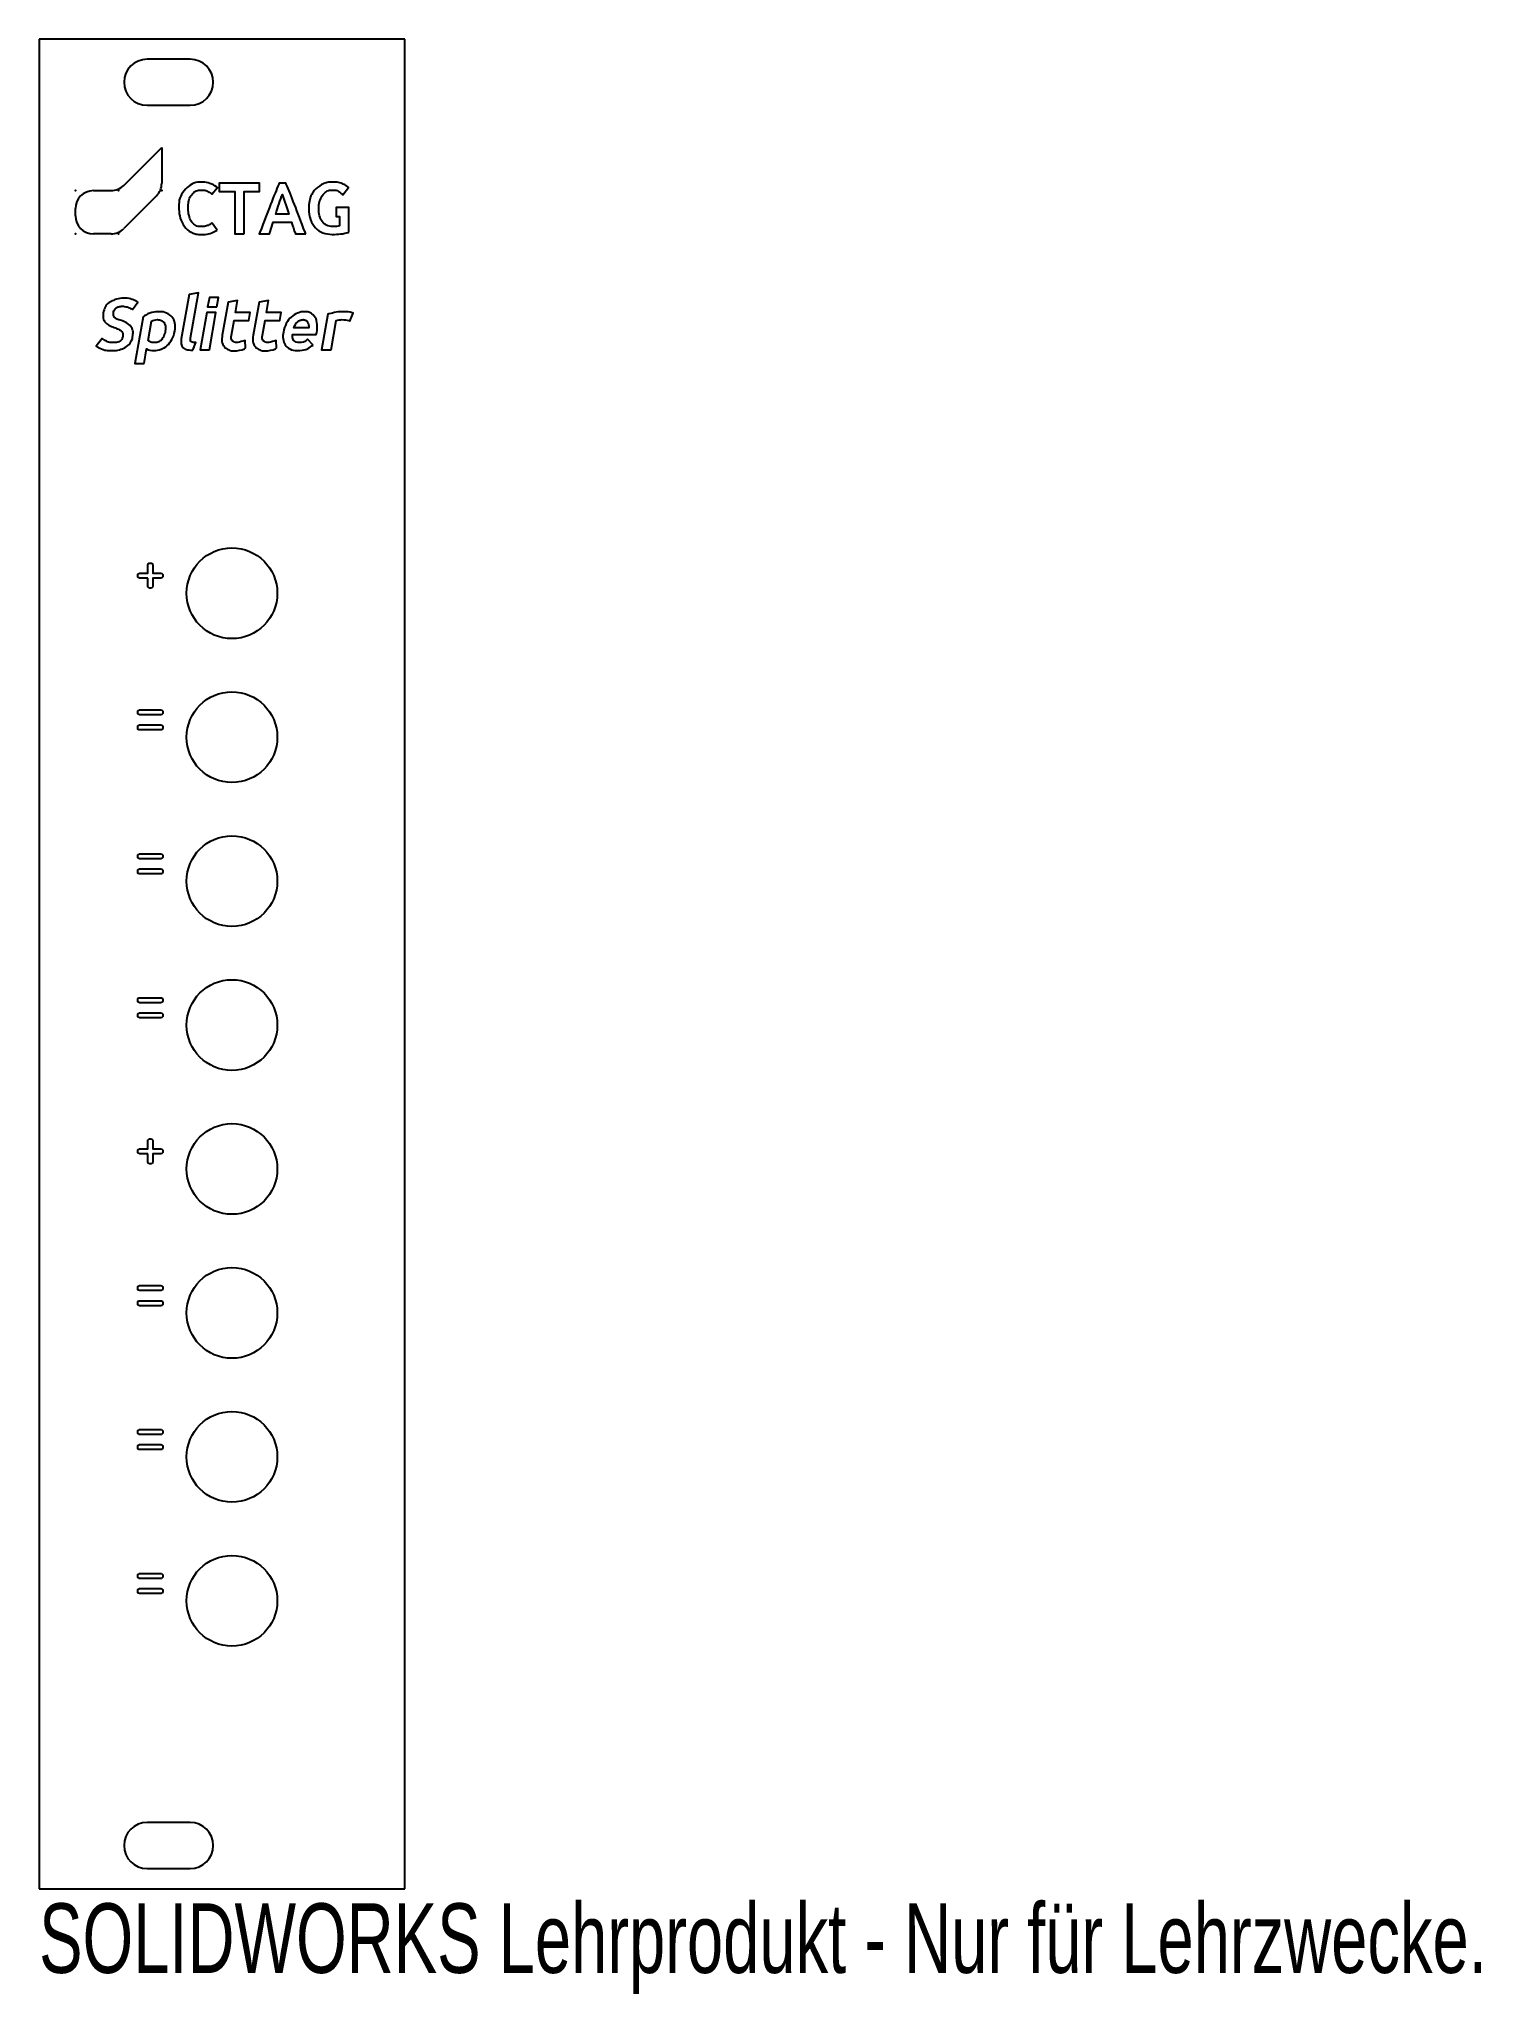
# Model space of a CAD drawing. Header units: millimetres. Extents: x -13 to 87, y -72 to 64.
import ezdxf

# ---------------------------------------------------------------- set-up
doc = ezdxf.new("R2010")
doc.units = ezdxf.units.MM
doc.header["$PDSIZE"] = -1
doc.styles.add('SLDTEXTSTYLE0', font='TXT', dxfattribs={"width": 0.7})

msp = doc.modelspace()

# ---------------------------------------------------------------- linework, layer by layer
at = {"color": 7, "linetype": 'Continuous', "lineweight": 25}
for p, q in [((-12.7, 64.25), (-12.7, -64.25)), ((12.7, 64.25), (-12.7, 64.25)), ((12.7, -64.25), (12.7, 64.25)), ((-2.2, 62.85), (-5.2, 62.85)), ((-5.2, 59.65), (-2.2, 59.65)), ((-2.2, -59.65), (-5.2, -59.65)), ((-5.2, -62.85), (-2.2, -62.85)), ((-12.7, -64.25), (12.7, -64.25))]:
    msp.add_line(p, q, dxfattribs=at)
at = {"color": 7, "linetype": 'Continuous'}
for p, q in [((-6.81, 54.09), (-4.18, 56.72)), ((-4.18, 56.72), (-4.18, 54.24)), ((-8.93, 53.72), (-7.7, 53.72)), ((-4.55, 53.36), (-6.81, 51.09)), ((-10.18, 51.97), (-10.18, 52.47)), ((-7.7, 50.72), (-8.93, 50.72))]:
    msp.add_line(p, q, dxfattribs=at)
at = {"color": 7, "linetype": 'Continuous', "flags": 128}
for points in [[(-0.33, 50.98), (-0.67, 51.47), (-0.67, 51.47), (-0.74, 51.43), (-0.74, 51.43), (-0.81, 51.38), (-0.88, 51.34), (-0.88, 51.34), (-0.94, 51.31), (-1, 51.29), (-1, 51.29), (-1.06, 51.27), (-1.13, 51.25), (-1.13, 51.25), (-1.21, 51.24), (-1.3, 51.23), (-1.3, 51.23), (-1.55, 51.23), (-1.55, 51.23), (-1.64, 51.24), (-1.73, 51.26), (-1.81, 51.29), (-1.88, 51.34), (-1.88, 51.34), (-1.95, 51.39), (-2.02, 51.46), (-2.08, 51.53), (-2.13, 51.61), (-2.13, 51.61), (-2.18, 51.7), (-2.22, 51.79), (-2.26, 51.89), (-2.28, 52), (-2.28, 52), (-2.31, 52.11), (-2.33, 52.22), (-2.34, 52.33), (-2.34, 52.44), (-2.34, 52.44), (-2.34, 52.77), (-2.34, 52.77), (-2.33, 52.85), (-2.32, 52.94), (-2.3, 53.02), (-2.27, 53.11), (-2.27, 53.11), (-2.24, 53.2), (-2.2, 53.28), (-2.15, 53.36), (-2.1, 53.44), (-2.1, 53.44), (-2.04, 53.51), (-1.98, 53.57), (-1.92, 53.63), (-1.84, 53.68), (-1.84, 53.68), (-1.78, 53.71), (-1.7, 53.74), (-1.63, 53.76), (-1.56, 53.76), (-1.56, 53.76), (-1.29, 53.76), (-1.29, 53.76), (-1.24, 53.76), (-1.18, 53.75), (-1.11, 53.73), (-1.04, 53.7), (-1.04, 53.7), (-0.89, 53.62), (-0.75, 53.53), (-0.75, 53.53), (-0.69, 53.48), (-0.69, 53.48), (-0.3, 53.94), (-0.3, 53.94), (-0.37, 53.99), (-0.37, 53.99), (-0.48, 54.06), (-0.59, 54.12), (-0.71, 54.17), (-0.84, 54.22), (-0.84, 54.22), (-0.95, 54.26), (-1.07, 54.29), (-1.18, 54.31), (-1.29, 54.32), (-1.29, 54.32), (-1.56, 54.32), (-1.56, 54.32), (-1.69, 54.31), (-1.82, 54.28), (-1.95, 54.24), (-2.08, 54.17), (-2.08, 54.17), (-2.2, 54.1), (-2.31, 54.02), (-2.42, 53.93), (-2.53, 53.83), (-2.53, 53.83), (-2.63, 53.71), (-2.72, 53.59), (-2.8, 53.46), (-2.86, 53.33), (-2.86, 53.33), (-2.92, 53.19), (-2.96, 53.05), (-2.98, 52.91), (-2.99, 52.77), (-2.99, 52.77), (-2.99, 52.43), (-2.99, 52.43), (-2.98, 52.28), (-2.96, 52.12), (-2.93, 51.96), (-2.89, 51.8), (-2.89, 51.8), (-2.83, 51.64), (-2.77, 51.5), (-2.69, 51.36), (-2.6, 51.22), (-2.6, 51.22), (-2.5, 51.11), (-2.39, 51.01), (-2.27, 50.91), (-2.14, 50.83), (-2.14, 50.83), (-2.07, 50.8), (-2, 50.77), (-1.93, 50.74), (-1.86, 50.72), (-1.79, 50.7), (-1.71, 50.69), (-1.63, 50.68), (-1.55, 50.68), (-1.55, 50.68), (-1.3, 50.68), (-1.3, 50.68), (-1.16, 50.68), (-1.03, 50.7), (-1.03, 50.7), (-0.92, 50.72), (-0.81, 50.75), (-0.81, 50.75), (-0.7, 50.79), (-0.6, 50.83), (-0.6, 50.83), (-0.51, 50.88), (-0.41, 50.94), (-0.41, 50.94), (-0.33, 50.98)], [(1.54, 50.73), (1.54, 53.67), (1.54, 53.67), (2.62, 53.67), (2.62, 53.67), (2.62, 54.23), (2.62, 54.23), (-0.18, 54.23), (-0.18, 54.23), (-0.18, 53.67), (-0.18, 53.67), (0.89, 53.67), (0.89, 53.67), (0.89, 50.73), (0.89, 50.73), (1.54, 50.73)], [(5.82, 50.73), (5.78, 50.83), (5.78, 50.83), (5.68, 51.1), (5.58, 51.36), (5.48, 51.61), (5.39, 51.86), (5.3, 52.09), (5.21, 52.32), (5.13, 52.55), (5.04, 52.76), (4.96, 52.97), (4.88, 53.17), (4.81, 53.36), (4.74, 53.54), (4.67, 53.71), (4.6, 53.87), (4.53, 54.03), (4.47, 54.18), (4.47, 54.18), (4.45, 54.23), (4.45, 54.23), (3.97, 54.23), (3.97, 54.23), (3.95, 54.18), (3.95, 54.18), (3.89, 54.03), (3.82, 53.87), (3.76, 53.71), (3.69, 53.54), (3.61, 53.36), (3.54, 53.17), (3.46, 52.97), (3.38, 52.76), (3.3, 52.55), (3.21, 52.32), (3.12, 52.09), (3.03, 51.86), (2.94, 51.61), (2.84, 51.36), (2.74, 51.1), (2.64, 50.83), (2.64, 50.83), (2.6, 50.73), (2.6, 50.73), (3.3, 50.73), (3.3, 50.73), (3.57, 51.52), (3.57, 51.52), (4.83, 51.52), (4.83, 51.52), (4.88, 51.37), (4.93, 51.24), (4.97, 51.13), (5, 51.03), (5.03, 50.94), (5.06, 50.87), (5.08, 50.82), (5.09, 50.78), (5.09, 50.78), (5.11, 50.73), (5.11, 50.73), (5.82, 50.73)], [(4.66, 52.08), (3.74, 52.08), (3.74, 52.08), (3.8, 52.28), (3.86, 52.47), (3.92, 52.65), (3.98, 52.83), (4.03, 53), (4.09, 53.16), (4.15, 53.31), (4.2, 53.45), (4.2, 53.45), (4.24, 53.33), (4.28, 53.21), (4.33, 53.07), (4.38, 52.93), (4.38, 52.93), (4.44, 52.74), (4.51, 52.53), (4.58, 52.31), (4.66, 52.08), (4.66, 52.08), (4.66, 52.08)], [(8.83, 50.84), (8.83, 52.54), (8.83, 52.54), (7.95, 52.54), (7.95, 52.54), (7.95, 51.92), (7.95, 51.92), (8.18, 51.92), (8.18, 51.92), (8.18, 51.28), (8.18, 51.28), (8.07, 51.26), (7.96, 51.24), (7.96, 51.24), (7.83, 51.24), (7.7, 51.23), (7.7, 51.23), (7.58, 51.24), (7.47, 51.25), (7.37, 51.28), (7.27, 51.32), (7.19, 51.36), (7.11, 51.42), (7.03, 51.49), (6.97, 51.57), (6.97, 51.57), (6.91, 51.65), (6.86, 51.75), (6.82, 51.85), (6.79, 51.96), (6.76, 52.08), (6.74, 52.21), (6.73, 52.34), (6.73, 52.48), (6.73, 52.48), (6.73, 52.61), (6.74, 52.73), (6.76, 52.85), (6.79, 52.96), (6.79, 52.96), (6.83, 53.07), (6.87, 53.18), (6.92, 53.27), (6.97, 53.36), (6.97, 53.36), (7.03, 53.45), (7.1, 53.52), (7.17, 53.59), (7.24, 53.65), (7.24, 53.65), (7.32, 53.7), (7.4, 53.74), (7.48, 53.76), (7.57, 53.76), (7.57, 53.76), (7.81, 53.76), (7.81, 53.76), (7.87, 53.76), (7.94, 53.75), (7.94, 53.75), (8.01, 53.73), (8.08, 53.69), (8.08, 53.69), (8.11, 53.68), (8.13, 53.66), (8.17, 53.64), (8.2, 53.61), (8.25, 53.57), (8.29, 53.53), (8.35, 53.49), (8.4, 53.44), (8.4, 53.44), (8.8, 53.93), (8.8, 53.93), (8.74, 53.98), (8.74, 53.98), (8.68, 54.03), (8.68, 54.03), (8.64, 54.06), (8.59, 54.09), (8.54, 54.12), (8.49, 54.15), (8.49, 54.15), (8.42, 54.18), (8.35, 54.21), (8.28, 54.24), (8.2, 54.27), (8.2, 54.27), (8.11, 54.29), (8.01, 54.31), (7.91, 54.32), (7.81, 54.32), (7.81, 54.32), (7.57, 54.32), (7.57, 54.32), (7.48, 54.32), (7.4, 54.31), (7.32, 54.29), (7.24, 54.27), (7.15, 54.25), (7.07, 54.22), (7, 54.18), (6.92, 54.14), (6.92, 54.14), (6.77, 54.04), (6.64, 53.94), (6.52, 53.84), (6.42, 53.72), (6.42, 53.72), (6.37, 53.66), (6.33, 53.61), (6.3, 53.55), (6.26, 53.5), (6.24, 53.46), (6.21, 53.42), (6.19, 53.38), (6.18, 53.35), (6.18, 53.35), (6.15, 53.28), (6.13, 53.19), (6.1, 53.09), (6.08, 52.98), (6.08, 52.98), (6.05, 52.73), (6.04, 52.48), (6.04, 52.48), (6.04, 52.27), (6.07, 52.07), (6.11, 51.88), (6.16, 51.71), (6.16, 51.71), (6.23, 51.54), (6.31, 51.39), (6.4, 51.26), (6.5, 51.14), (6.5, 51.14), (6.62, 51.03), (6.74, 50.94), (6.88, 50.86), (7.02, 50.8), (7.02, 50.8), (7.17, 50.75), (7.33, 50.71), (7.49, 50.69), (7.66, 50.68), (7.66, 50.68), (7.82, 50.68), (7.97, 50.69), (8.12, 50.7), (8.26, 50.72), (8.4, 50.73), (8.53, 50.76), (8.66, 50.79), (8.78, 50.82), (8.78, 50.82), (8.83, 50.84)], [(-7.8, 42.61), (-7.52, 42.61), (-7.52, 42.61), (-7.43, 42.61), (-7.33, 42.62), (-7.22, 42.64), (-7.12, 42.67), (-7.12, 42.67), (-7.01, 42.7), (-6.91, 42.74), (-6.81, 42.78), (-6.71, 42.83), (-6.71, 42.83), (-6.62, 42.89), (-6.53, 42.96), (-6.45, 43.03), (-6.38, 43.12), (-6.38, 43.12), (-6.32, 43.21), (-6.27, 43.32), (-6.22, 43.43), (-6.2, 43.56), (-6.2, 43.56), (-6.18, 43.65), (-6.18, 43.74), (-6.17, 43.83), (-6.17, 43.91), (-6.17, 43.91), (-6.18, 43.99), (-6.2, 44.07), (-6.23, 44.15), (-6.27, 44.22), (-6.27, 44.22), (-6.32, 44.29), (-6.38, 44.36), (-6.46, 44.42), (-6.55, 44.49), (-6.55, 44.49), (-6.65, 44.55), (-6.77, 44.61), (-6.91, 44.67), (-7.06, 44.72), (-7.06, 44.72), (-7.15, 44.74), (-7.22, 44.76), (-7.29, 44.79), (-7.34, 44.82), (-7.34, 44.82), (-7.39, 44.85), (-7.43, 44.88), (-7.46, 44.91), (-7.48, 44.95), (-7.48, 44.95), (-7.5, 44.99), (-7.52, 45.03), (-7.53, 45.07), (-7.53, 45.11), (-7.53, 45.11), (-7.53, 45.2), (-7.52, 45.29), (-7.52, 45.29), (-7.5, 45.37), (-7.46, 45.44), (-7.41, 45.51), (-7.35, 45.57), (-7.35, 45.57), (-7.31, 45.6), (-7.27, 45.62), (-7.22, 45.64), (-7.17, 45.66), (-7.11, 45.67), (-7.05, 45.68), (-6.99, 45.69), (-6.92, 45.69), (-6.92, 45.69), (-6.84, 45.69), (-6.76, 45.68), (-6.68, 45.66), (-6.59, 45.64), (-6.59, 45.64), (-6.51, 45.61), (-6.43, 45.58), (-6.36, 45.54), (-6.29, 45.5), (-6.29, 45.5), (-6.22, 45.46), (-6.22, 45.46), (-5.83, 45.98), (-5.83, 45.98), (-5.9, 46.02), (-5.9, 46.02), (-5.96, 46.05), (-6.04, 46.09), (-6.04, 46.09), (-6.13, 46.13), (-6.23, 46.16), (-6.23, 46.16), (-6.34, 46.2), (-6.45, 46.22), (-6.45, 46.22), (-6.57, 46.24), (-6.68, 46.25), (-6.68, 46.25), (-6.82, 46.25), (-6.82, 46.25), (-6.95, 46.24), (-7.08, 46.23), (-7.2, 46.21), (-7.32, 46.18), (-7.32, 46.18), (-7.43, 46.15), (-7.54, 46.1), (-7.65, 46.06), (-7.74, 46), (-7.74, 46), (-7.83, 45.94), (-7.92, 45.87), (-7.99, 45.8), (-8.06, 45.72), (-8.06, 45.72), (-8.11, 45.63), (-8.16, 45.53), (-8.19, 45.43), (-8.22, 45.32), (-8.22, 45.32), (-8.24, 45.21), (-8.24, 45.21), (-8.25, 45.11), (-8.26, 45.02), (-8.25, 44.93), (-8.24, 44.85), (-8.24, 44.85), (-8.22, 44.77), (-8.18, 44.7), (-8.15, 44.64), (-8.1, 44.58), (-8.1, 44.58), (-8.05, 44.52), (-7.99, 44.47), (-7.92, 44.42), (-7.85, 44.37), (-7.85, 44.37), (-7.77, 44.33), (-7.68, 44.29), (-7.58, 44.25), (-7.48, 44.21), (-7.48, 44.21), (-7.4, 44.18), (-7.32, 44.15), (-7.25, 44.12), (-7.18, 44.09), (-7.18, 44.09), (-7.12, 44.06), (-7.07, 44.03), (-7.03, 44), (-6.99, 43.97), (-6.99, 43.97), (-6.95, 43.93), (-6.93, 43.89), (-6.91, 43.85), (-6.89, 43.81), (-6.89, 43.81), (-6.88, 43.76), (-6.88, 43.7), (-6.88, 43.64), (-6.89, 43.58), (-6.89, 43.58), (-6.9, 43.53), (-6.92, 43.48), (-6.94, 43.43), (-6.96, 43.39), (-6.96, 43.39), (-7.02, 43.32), (-7.09, 43.26), (-7.09, 43.26), (-7.16, 43.22), (-7.24, 43.19), (-7.24, 43.19), (-7.33, 43.17), (-7.41, 43.17), (-7.41, 43.17), (-7.62, 43.16), (-7.62, 43.16), (-7.7, 43.16), (-7.78, 43.17), (-7.87, 43.19), (-7.95, 43.22), (-7.95, 43.22), (-8.02, 43.26), (-8.1, 43.3), (-8.17, 43.35), (-8.25, 43.4), (-8.25, 43.4), (-8.31, 43.46), (-8.31, 43.46), (-8.74, 42.92), (-8.74, 42.92), (-8.67, 42.88), (-8.67, 42.88), (-8.62, 42.85), (-8.55, 42.81), (-8.55, 42.81), (-8.47, 42.77), (-8.37, 42.72), (-8.37, 42.72), (-8.26, 42.68), (-8.13, 42.64), (-8.13, 42.64), (-8.06, 42.63), (-7.98, 42.62), (-7.89, 42.61), (-7.8, 42.61), (-7.8, 42.61), (-7.8, 42.61)], [(-2.01, 42.64), (-1.81, 43.16), (-1.81, 43.16), (-1.9, 43.17), (-1.9, 43.17), (-1.99, 43.18), (-2.06, 43.2), (-2.06, 43.2), (-2.11, 43.22), (-2.15, 43.25), (-2.15, 43.25), (-2.17, 43.29), (-2.18, 43.34), (-2.18, 43.34), (-2.18, 43.37), (-2.18, 43.41), (-2.18, 43.45), (-2.17, 43.5), (-2.17, 43.5), (-1.62, 46.62), (-1.62, 46.62), (-2.27, 46.51), (-2.27, 46.51), (-2.82, 43.42), (-2.82, 43.42), (-2.83, 43.33), (-2.84, 43.24), (-2.84, 43.15), (-2.83, 43.08), (-2.81, 43.01), (-2.79, 42.94), (-2.76, 42.88), (-2.72, 42.83), (-2.72, 42.83), (-2.67, 42.79), (-2.61, 42.75), (-2.55, 42.71), (-2.47, 42.69), (-2.39, 42.66), (-2.29, 42.65), (-2.19, 42.64), (-2.08, 42.64), (-2.08, 42.64), (-2.01, 42.64)], [(-0.36, 45.64), (-0.24, 46.29), (-0.24, 46.29), (-0.87, 46.29), (-0.87, 46.29), (-0.99, 45.64), (-0.99, 45.64), (-0.36, 45.64)], [(-5.4, 41.72), (-5.23, 42.72), (-5.23, 42.72), (-5.12, 42.67), (-5, 42.63), (-4.87, 42.61), (-4.73, 42.61), (-4.73, 42.61), (-4.6, 42.61), (-4.48, 42.63), (-4.35, 42.66), (-4.23, 42.7), (-4.23, 42.7), (-4.12, 42.75), (-4.01, 42.81), (-3.9, 42.88), (-3.8, 42.96), (-3.8, 42.96), (-3.71, 43.04), (-3.63, 43.14), (-3.55, 43.26), (-3.47, 43.38), (-3.47, 43.38), (-3.41, 43.51), (-3.35, 43.65), (-3.31, 43.8), (-3.27, 43.95), (-3.27, 43.95), (-3.25, 44.11), (-3.24, 44.25), (-3.25, 44.39), (-3.27, 44.52), (-3.27, 44.52), (-3.3, 44.64), (-3.35, 44.76), (-3.41, 44.86), (-3.47, 44.95), (-3.47, 44.95), (-3.55, 45.03), (-3.64, 45.1), (-3.74, 45.17), (-3.85, 45.22), (-3.85, 45.22), (-3.97, 45.26), (-4.09, 45.29), (-4.23, 45.3), (-4.37, 45.31), (-4.37, 45.31), (-4.49, 45.31), (-4.61, 45.3), (-4.74, 45.28), (-4.87, 45.25), (-4.87, 45.25), (-4.93, 45.24), (-5, 45.21), (-5.07, 45.19), (-5.14, 45.16), (-5.22, 45.12), (-5.29, 45.08), (-5.37, 45.03), (-5.45, 44.98), (-5.45, 44.98), (-5.48, 44.95), (-5.48, 44.95), (-6.05, 41.72), (-6.05, 41.72), (-5.4, 41.72)], [(-0.87, 42.65), (-0.42, 45.26), (-0.42, 45.26), (-1.05, 45.26), (-1.05, 45.26), (-1.5, 42.65), (-1.5, 42.65), (-0.87, 42.65)], [(1.64, 42.77), (1.61, 43.32), (1.61, 43.32), (1.48, 43.27), (1.35, 43.23), (1.23, 43.19), (1.1, 43.17), (1.1, 43.17), (1.03, 43.16), (0.95, 43.17), (0.95, 43.17), (0.87, 43.2), (0.8, 43.23), (0.8, 43.23), (0.74, 43.27), (0.69, 43.33), (0.69, 43.33), (0.66, 43.38), (0.64, 43.44), (0.64, 43.44), (0.65, 43.57), (0.66, 43.69), (0.66, 43.69), (0.85, 44.71), (0.85, 44.71), (1.86, 44.71), (1.86, 44.71), (1.96, 45.26), (1.96, 45.26), (0.95, 45.26), (0.95, 45.26), (1.09, 46.09), (1.09, 46.09), (0.43, 45.98), (0.43, 45.98), (0.03, 43.69), (0.03, 43.69), (0.01, 43.55), (0, 43.44), (-0.01, 43.33), (0, 43.25), (0, 43.25), (0.03, 43.14), (0.07, 43.03), (0.07, 43.03), (0.1, 42.97), (0.14, 42.92), (0.18, 42.86), (0.23, 42.81), (0.23, 42.81), (0.28, 42.77), (0.34, 42.72), (0.41, 42.69), (0.48, 42.65), (0.48, 42.65), (0.56, 42.62), (0.65, 42.6), (0.75, 42.59), (0.85, 42.59), (0.85, 42.59), (1.04, 42.6), (1.23, 42.63), (1.41, 42.67), (1.58, 42.74), (1.58, 42.74), (1.64, 42.77)], [(3.79, 42.77), (3.76, 43.32), (3.76, 43.32), (3.63, 43.27), (3.51, 43.23), (3.38, 43.19), (3.25, 43.17), (3.25, 43.17), (3.18, 43.16), (3.1, 43.17), (3.1, 43.17), (3.02, 43.2), (2.95, 43.23), (2.95, 43.23), (2.89, 43.27), (2.84, 43.33), (2.84, 43.33), (2.81, 43.38), (2.79, 43.44), (2.79, 43.44), (2.8, 43.57), (2.81, 43.69), (2.81, 43.69), (3, 44.71), (3, 44.71), (4.02, 44.71), (4.02, 44.71), (4.11, 45.26), (4.11, 45.26), (3.1, 45.26), (3.1, 45.26), (3.24, 46.09), (3.24, 46.09), (2.58, 45.98), (2.58, 45.98), (2.18, 43.69), (2.18, 43.69), (2.16, 43.55), (2.15, 43.44), (2.14, 43.33), (2.15, 43.25), (2.15, 43.25), (2.18, 43.14), (2.22, 43.03), (2.22, 43.03), (2.25, 42.97), (2.29, 42.92), (2.33, 42.86), (2.38, 42.81), (2.38, 42.81), (2.43, 42.77), (2.49, 42.72), (2.56, 42.69), (2.63, 42.65), (2.63, 42.65), (2.71, 42.62), (2.8, 42.6), (2.9, 42.59), (3, 42.59), (3, 42.59), (3.19, 42.6), (3.38, 42.63), (3.56, 42.67), (3.73, 42.74), (3.73, 42.74), (3.79, 42.77)], [(6.33, 42.98), (5.94, 43.4), (5.94, 43.4), (5.87, 43.33), (5.87, 43.33), (5.82, 43.28), (5.77, 43.24), (5.72, 43.21), (5.66, 43.19), (5.66, 43.19), (5.53, 43.17), (5.39, 43.16), (5.39, 43.16), (5.27, 43.17), (5.17, 43.19), (5.08, 43.23), (5.01, 43.28), (5.01, 43.28), (4.98, 43.31), (4.96, 43.35), (4.94, 43.39), (4.92, 43.45), (4.91, 43.51), (4.9, 43.58), (4.9, 43.65), (4.9, 43.73), (4.9, 43.73), (6.56, 43.73), (6.56, 43.73), (6.59, 43.87), (6.61, 44.01), (6.63, 44.15), (6.63, 44.29), (6.63, 44.29), (6.62, 44.43), (6.6, 44.56), (6.58, 44.69), (6.54, 44.81), (6.54, 44.81), (6.48, 44.91), (6.42, 45.01), (6.34, 45.09), (6.25, 45.17), (6.25, 45.17), (6.2, 45.2), (6.15, 45.23), (6.09, 45.26), (6.03, 45.27), (5.96, 45.29), (5.89, 45.3), (5.82, 45.31), (5.74, 45.31), (5.74, 45.31), (5.62, 45.3), (5.5, 45.29), (5.38, 45.26), (5.26, 45.22), (5.26, 45.22), (5.14, 45.16), (5.03, 45.1), (4.92, 45.02), (4.82, 44.94), (4.82, 44.94), (4.72, 44.85), (4.63, 44.74), (4.55, 44.62), (4.47, 44.49), (4.47, 44.49), (4.41, 44.36), (4.35, 44.21), (4.3, 44.06), (4.27, 43.89), (4.27, 43.89), (4.25, 43.77), (4.24, 43.65), (4.24, 43.53), (4.25, 43.42), (4.25, 43.42), (4.27, 43.3), (4.3, 43.2), (4.34, 43.1), (4.4, 43.01), (4.4, 43.01), (4.46, 42.92), (4.54, 42.84), (4.62, 42.78), (4.72, 42.72), (4.72, 42.72), (4.83, 42.67), (4.95, 42.63), (5.09, 42.61), (5.24, 42.61), (5.24, 42.61), (5.41, 42.61), (5.57, 42.63), (5.71, 42.65), (5.84, 42.69), (5.84, 42.69), (5.96, 42.74), (6.07, 42.79), (6.16, 42.86), (6.25, 42.93), (6.25, 42.93), (6.33, 42.98)], [(7.58, 42.65), (7.94, 44.71), (7.94, 44.71), (8.04, 44.73), (8.14, 44.74), (8.23, 44.75), (8.32, 44.76), (8.32, 44.76), (8.46, 44.75), (8.59, 44.74), (8.7, 44.72), (8.81, 44.69), (8.81, 44.69), (8.89, 44.66), (8.89, 44.66), (9.11, 45.21), (9.11, 45.21), (9.04, 45.23), (9.04, 45.23), (8.92, 45.27), (8.78, 45.29), (8.65, 45.31), (8.5, 45.31), (8.5, 45.31), (8.36, 45.31), (8.22, 45.3), (8.08, 45.29), (7.95, 45.27), (7.81, 45.25), (7.68, 45.22), (7.56, 45.19), (7.43, 45.16), (7.43, 45.16), (7.37, 45.14), (7.37, 45.14), (6.93, 42.65), (6.93, 42.65), (7.58, 42.65)], [(-5.12, 43.3), (-4.88, 44.66), (-4.88, 44.66), (-4.79, 44.7), (-4.7, 44.73), (-4.7, 44.73), (-4.59, 44.75), (-4.48, 44.76), (-4.48, 44.76), (-4.4, 44.75), (-4.33, 44.74), (-4.26, 44.73), (-4.2, 44.7), (-4.14, 44.67), (-4.1, 44.64), (-4.05, 44.6), (-4.01, 44.55), (-4.01, 44.55), (-3.98, 44.49), (-3.95, 44.43), (-3.93, 44.37), (-3.92, 44.3), (-3.91, 44.22), (-3.91, 44.14), (-3.92, 44.05), (-3.94, 43.95), (-3.94, 43.95), (-3.95, 43.86), (-3.97, 43.78), (-4, 43.7), (-4.03, 43.62), (-4.06, 43.55), (-4.1, 43.49), (-4.14, 43.43), (-4.18, 43.37), (-4.18, 43.37), (-4.22, 43.32), (-4.28, 43.28), (-4.33, 43.24), (-4.39, 43.21), (-4.46, 43.19), (-4.52, 43.17), (-4.6, 43.16), (-4.68, 43.16), (-4.68, 43.16), (-4.75, 43.16), (-4.81, 43.17), (-4.87, 43.18), (-4.93, 43.2), (-4.98, 43.22), (-5.03, 43.24), (-5.07, 43.27), (-5.12, 43.3), (-5.12, 43.3), (-5.12, 43.3)], [(6.03, 44.18), (5, 44.19), (5, 44.19), (5.05, 44.3), (5.11, 44.41), (5.17, 44.51), (5.25, 44.59), (5.25, 44.59), (5.29, 44.63), (5.33, 44.67), (5.38, 44.69), (5.43, 44.72), (5.48, 44.73), (5.53, 44.75), (5.58, 44.75), (5.64, 44.76), (5.64, 44.76), (5.69, 44.75), (5.74, 44.75), (5.78, 44.73), (5.83, 44.72), (5.86, 44.69), (5.9, 44.67), (5.93, 44.63), (5.95, 44.59), (5.95, 44.59), (5.99, 44.51), (6.02, 44.41), (6.03, 44.3), (6.03, 44.18), (6.03, 44.18), (6.03, 44.18)], [(-5.15, 26.8), (-5.67, 26.8), (-5.67, 26.8), (-5.72, 26.8), (-5.75, 26.81), (-5.78, 26.82), (-5.81, 26.84), (-5.83, 26.87), (-5.84, 26.9), (-5.85, 26.93), (-5.85, 26.98), (-5.85, 26.98), (-5.85, 27.02), (-5.84, 27.05), (-5.83, 27.08), (-5.81, 27.11), (-5.78, 27.13), (-5.75, 27.14), (-5.72, 27.15), (-5.67, 27.15), (-5.67, 27.15), (-5.15, 27.15), (-5.15, 27.15), (-5.15, 27.68), (-5.15, 27.68), (-5.15, 27.72), (-5.14, 27.75), (-5.12, 27.78), (-5.11, 27.81), (-5.08, 27.83), (-5.05, 27.84), (-5.02, 27.85), (-4.97, 27.85), (-4.97, 27.85), (-4.93, 27.85), (-4.9, 27.84), (-4.87, 27.83), (-4.84, 27.81), (-4.82, 27.78), (-4.81, 27.75), (-4.8, 27.72), (-4.8, 27.68), (-4.8, 27.68), (-4.8, 27.15), (-4.8, 27.15), (-4.28, 27.15), (-4.28, 27.15), (-4.23, 27.15), (-4.2, 27.14), (-4.17, 27.13), (-4.14, 27.11), (-4.12, 27.08), (-4.11, 27.05), (-4.1, 27.02), (-4.1, 26.98), (-4.1, 26.98), (-4.1, 26.93), (-4.11, 26.9), (-4.12, 26.87), (-4.14, 26.84), (-4.17, 26.82), (-4.2, 26.81), (-4.23, 26.8), (-4.28, 26.8), (-4.28, 26.8), (-4.8, 26.8), (-4.8, 26.8), (-4.8, 26.27), (-4.8, 26.27), (-4.8, 26.23), (-4.81, 26.2), (-4.82, 26.17), (-4.84, 26.14), (-4.87, 26.12), (-4.9, 26.11), (-4.93, 26.1), (-4.97, 26.1), (-4.97, 26.1), (-5.02, 26.1), (-5.05, 26.11), (-5.08, 26.12), (-5.11, 26.14), (-5.12, 26.17), (-5.14, 26.2), (-5.15, 26.23), (-5.15, 26.27), (-5.15, 26.27), (-5.15, 26.8)], [(-4.28, 17.3), (-5.67, 17.3), (-5.67, 17.3), (-5.72, 17.3), (-5.75, 17.31), (-5.78, 17.32), (-5.81, 17.34), (-5.83, 17.37), (-5.84, 17.4), (-5.85, 17.43), (-5.85, 17.48), (-5.85, 17.48), (-5.85, 17.52), (-5.84, 17.55), (-5.83, 17.58), (-5.81, 17.61), (-5.78, 17.63), (-5.75, 17.64), (-5.72, 17.65), (-5.67, 17.65), (-5.67, 17.65), (-4.28, 17.65), (-4.28, 17.65), (-4.23, 17.65), (-4.2, 17.64), (-4.17, 17.63), (-4.14, 17.61), (-4.12, 17.58), (-4.11, 17.55), (-4.1, 17.52), (-4.1, 17.48), (-4.1, 17.48), (-4.1, 17.43), (-4.11, 17.4), (-4.12, 17.37), (-4.14, 17.34), (-4.17, 17.32), (-4.2, 17.31), (-4.23, 17.3), (-4.28, 17.3)], [(-4.28, 16.25), (-5.67, 16.25), (-5.67, 16.25), (-5.72, 16.25), (-5.75, 16.26), (-5.78, 16.27), (-5.81, 16.29), (-5.83, 16.32), (-5.84, 16.35), (-5.85, 16.38), (-5.85, 16.43), (-5.85, 16.43), (-5.85, 16.47), (-5.84, 16.5), (-5.83, 16.53), (-5.81, 16.56), (-5.78, 16.58), (-5.75, 16.59), (-5.72, 16.6), (-5.67, 16.6), (-5.67, 16.6), (-4.28, 16.6), (-4.28, 16.6), (-4.23, 16.6), (-4.2, 16.59), (-4.17, 16.58), (-4.14, 16.56), (-4.12, 16.53), (-4.11, 16.5), (-4.1, 16.47), (-4.1, 16.43), (-4.1, 16.43), (-4.1, 16.38), (-4.11, 16.35), (-4.12, 16.32), (-4.14, 16.29), (-4.17, 16.27), (-4.2, 16.26), (-4.23, 16.25), (-4.28, 16.25)], [(-4.28, 7.3), (-5.67, 7.3), (-5.67, 7.3), (-5.72, 7.3), (-5.75, 7.31), (-5.78, 7.33), (-5.81, 7.34), (-5.83, 7.37), (-5.84, 7.4), (-5.85, 7.43), (-5.85, 7.47), (-5.85, 7.47), (-5.85, 7.52), (-5.84, 7.55), (-5.83, 7.58), (-5.81, 7.61), (-5.78, 7.63), (-5.75, 7.64), (-5.72, 7.65), (-5.67, 7.65), (-5.67, 7.65), (-4.28, 7.65), (-4.28, 7.65), (-4.23, 7.65), (-4.2, 7.64), (-4.17, 7.63), (-4.14, 7.61), (-4.12, 7.58), (-4.11, 7.55), (-4.1, 7.52), (-4.1, 7.47), (-4.1, 7.47), (-4.1, 7.43), (-4.11, 7.4), (-4.12, 7.37), (-4.14, 7.34), (-4.17, 7.33), (-4.2, 7.31), (-4.23, 7.3), (-4.28, 7.3)], [(-4.28, 6.25), (-5.67, 6.25), (-5.67, 6.25), (-5.72, 6.25), (-5.75, 6.26), (-5.78, 6.28), (-5.81, 6.29), (-5.83, 6.32), (-5.84, 6.35), (-5.85, 6.38), (-5.85, 6.42), (-5.85, 6.42), (-5.85, 6.47), (-5.84, 6.5), (-5.83, 6.53), (-5.81, 6.56), (-5.78, 6.58), (-5.75, 6.59), (-5.72, 6.6), (-5.67, 6.6), (-5.67, 6.6), (-4.28, 6.6), (-4.28, 6.6), (-4.23, 6.6), (-4.2, 6.59), (-4.17, 6.58), (-4.14, 6.56), (-4.12, 6.53), (-4.11, 6.5), (-4.1, 6.47), (-4.1, 6.42), (-4.1, 6.42), (-4.1, 6.38), (-4.11, 6.35), (-4.12, 6.32), (-4.14, 6.29), (-4.17, 6.28), (-4.2, 6.26), (-4.23, 6.25), (-4.28, 6.25)], [(-4.28, -2.7), (-5.67, -2.7), (-5.67, -2.7), (-5.72, -2.7), (-5.75, -2.69), (-5.78, -2.67), (-5.81, -2.66), (-5.83, -2.63), (-5.84, -2.6), (-5.85, -2.57), (-5.85, -2.52), (-5.85, -2.52), (-5.85, -2.48), (-5.84, -2.45), (-5.83, -2.42), (-5.81, -2.39), (-5.78, -2.37), (-5.75, -2.36), (-5.72, -2.35), (-5.67, -2.35), (-5.67, -2.35), (-4.28, -2.35), (-4.28, -2.35), (-4.23, -2.35), (-4.2, -2.36), (-4.17, -2.37), (-4.14, -2.39), (-4.12, -2.42), (-4.11, -2.45), (-4.1, -2.48), (-4.1, -2.52), (-4.1, -2.52), (-4.1, -2.57), (-4.11, -2.6), (-4.12, -2.63), (-4.14, -2.66), (-4.17, -2.67), (-4.2, -2.69), (-4.23, -2.7), (-4.28, -2.7)], [(-4.28, -3.75), (-5.67, -3.75), (-5.67, -3.75), (-5.72, -3.75), (-5.75, -3.74), (-5.78, -3.73), (-5.81, -3.71), (-5.83, -3.68), (-5.84, -3.65), (-5.85, -3.62), (-5.85, -3.58), (-5.85, -3.58), (-5.85, -3.53), (-5.84, -3.5), (-5.83, -3.47), (-5.81, -3.44), (-5.78, -3.42), (-5.75, -3.41), (-5.72, -3.4), (-5.67, -3.4), (-5.67, -3.4), (-4.28, -3.4), (-4.28, -3.4), (-4.23, -3.4), (-4.2, -3.41), (-4.17, -3.42), (-4.14, -3.44), (-4.12, -3.47), (-4.11, -3.5), (-4.1, -3.53), (-4.1, -3.58), (-4.1, -3.58), (-4.1, -3.62), (-4.11, -3.65), (-4.12, -3.68), (-4.14, -3.71), (-4.17, -3.73), (-4.2, -3.74), (-4.23, -3.75), (-4.28, -3.75)], [(-5.15, -13.2), (-5.67, -13.2), (-5.67, -13.2), (-5.72, -13.2), (-5.75, -13.19), (-5.78, -13.18), (-5.81, -13.16), (-5.83, -13.13), (-5.84, -13.1), (-5.85, -13.07), (-5.85, -13.03), (-5.85, -13.03), (-5.85, -12.98), (-5.84, -12.95), (-5.83, -12.92), (-5.81, -12.89), (-5.78, -12.87), (-5.75, -12.86), (-5.72, -12.85), (-5.67, -12.85), (-5.67, -12.85), (-5.15, -12.85), (-5.15, -12.85), (-5.15, -12.32), (-5.15, -12.32), (-5.15, -12.28), (-5.14, -12.25), (-5.12, -12.22), (-5.11, -12.19), (-5.08, -12.17), (-5.05, -12.16), (-5.02, -12.15), (-4.97, -12.15), (-4.97, -12.15), (-4.93, -12.15), (-4.9, -12.16), (-4.87, -12.17), (-4.84, -12.19), (-4.82, -12.22), (-4.81, -12.25), (-4.8, -12.28), (-4.8, -12.32), (-4.8, -12.32), (-4.8, -12.85), (-4.8, -12.85), (-4.28, -12.85), (-4.28, -12.85), (-4.23, -12.85), (-4.2, -12.86), (-4.17, -12.87), (-4.14, -12.89), (-4.12, -12.92), (-4.11, -12.95), (-4.1, -12.98), (-4.1, -13.03), (-4.1, -13.03), (-4.1, -13.07), (-4.11, -13.1), (-4.12, -13.13), (-4.14, -13.16), (-4.17, -13.18), (-4.2, -13.19), (-4.23, -13.2), (-4.28, -13.2), (-4.28, -13.2), (-4.8, -13.2), (-4.8, -13.2), (-4.8, -13.72), (-4.8, -13.72), (-4.8, -13.77), (-4.81, -13.8), (-4.82, -13.83), (-4.84, -13.86), (-4.87, -13.88), (-4.9, -13.89), (-4.93, -13.9), (-4.97, -13.9), (-4.97, -13.9), (-5.02, -13.9), (-5.05, -13.89), (-5.08, -13.88), (-5.11, -13.86), (-5.12, -13.83), (-5.14, -13.8), (-5.15, -13.77), (-5.15, -13.72), (-5.15, -13.72), (-5.15, -13.2)], [(-4.28, -22.7), (-5.67, -22.7), (-5.67, -22.7), (-5.72, -22.7), (-5.75, -22.69), (-5.78, -22.68), (-5.81, -22.66), (-5.83, -22.63), (-5.84, -22.6), (-5.85, -22.57), (-5.85, -22.52), (-5.85, -22.52), (-5.85, -22.48), (-5.84, -22.45), (-5.83, -22.42), (-5.81, -22.39), (-5.78, -22.37), (-5.75, -22.36), (-5.72, -22.35), (-5.67, -22.35), (-5.67, -22.35), (-4.28, -22.35), (-4.28, -22.35), (-4.23, -22.35), (-4.2, -22.36), (-4.17, -22.37), (-4.14, -22.39), (-4.12, -22.42), (-4.11, -22.45), (-4.1, -22.48), (-4.1, -22.52), (-4.1, -22.52), (-4.1, -22.57), (-4.11, -22.6), (-4.12, -22.63), (-4.14, -22.66), (-4.17, -22.68), (-4.2, -22.69), (-4.23, -22.7), (-4.28, -22.7)], [(-4.28, -23.75), (-5.67, -23.75), (-5.67, -23.75), (-5.72, -23.75), (-5.75, -23.74), (-5.78, -23.73), (-5.81, -23.71), (-5.83, -23.68), (-5.84, -23.65), (-5.85, -23.62), (-5.85, -23.57), (-5.85, -23.57), (-5.85, -23.53), (-5.84, -23.5), (-5.83, -23.47), (-5.81, -23.44), (-5.78, -23.42), (-5.75, -23.41), (-5.72, -23.4), (-5.67, -23.4), (-5.67, -23.4), (-4.28, -23.4), (-4.28, -23.4), (-4.23, -23.4), (-4.2, -23.41), (-4.17, -23.42), (-4.14, -23.44), (-4.12, -23.47), (-4.11, -23.5), (-4.1, -23.53), (-4.1, -23.57), (-4.1, -23.57), (-4.1, -23.62), (-4.11, -23.65), (-4.12, -23.68), (-4.14, -23.71), (-4.17, -23.73), (-4.2, -23.74), (-4.23, -23.75), (-4.28, -23.75)], [(-4.28, -32.7), (-5.67, -32.7), (-5.67, -32.7), (-5.72, -32.7), (-5.75, -32.69), (-5.78, -32.67), (-5.81, -32.66), (-5.83, -32.63), (-5.84, -32.6), (-5.85, -32.57), (-5.85, -32.52), (-5.85, -32.52), (-5.85, -32.48), (-5.84, -32.45), (-5.83, -32.42), (-5.81, -32.39), (-5.78, -32.37), (-5.75, -32.36), (-5.72, -32.35), (-5.67, -32.35), (-5.67, -32.35), (-4.28, -32.35), (-4.28, -32.35), (-4.23, -32.35), (-4.2, -32.36), (-4.17, -32.37), (-4.14, -32.39), (-4.12, -32.42), (-4.11, -32.45), (-4.1, -32.48), (-4.1, -32.52), (-4.1, -32.52), (-4.1, -32.57), (-4.11, -32.6), (-4.12, -32.63), (-4.14, -32.66), (-4.17, -32.67), (-4.2, -32.69), (-4.23, -32.7), (-4.28, -32.7)], [(-4.28, -33.75), (-5.67, -33.75), (-5.67, -33.75), (-5.72, -33.75), (-5.75, -33.74), (-5.78, -33.73), (-5.81, -33.71), (-5.83, -33.68), (-5.84, -33.65), (-5.85, -33.62), (-5.85, -33.58), (-5.85, -33.58), (-5.85, -33.53), (-5.84, -33.5), (-5.83, -33.47), (-5.81, -33.44), (-5.78, -33.42), (-5.75, -33.41), (-5.72, -33.4), (-5.67, -33.4), (-5.67, -33.4), (-4.28, -33.4), (-4.28, -33.4), (-4.23, -33.4), (-4.2, -33.41), (-4.17, -33.42), (-4.14, -33.44), (-4.12, -33.47), (-4.11, -33.5), (-4.1, -33.53), (-4.1, -33.58), (-4.1, -33.58), (-4.1, -33.62), (-4.11, -33.65), (-4.12, -33.68), (-4.14, -33.71), (-4.17, -33.73), (-4.2, -33.74), (-4.23, -33.75), (-4.28, -33.75)], [(-4.28, -42.7), (-5.67, -42.7), (-5.67, -42.7), (-5.72, -42.7), (-5.75, -42.69), (-5.78, -42.67), (-5.81, -42.66), (-5.83, -42.63), (-5.84, -42.6), (-5.85, -42.57), (-5.85, -42.52), (-5.85, -42.52), (-5.85, -42.48), (-5.84, -42.45), (-5.83, -42.42), (-5.81, -42.39), (-5.78, -42.37), (-5.75, -42.36), (-5.72, -42.35), (-5.67, -42.35), (-5.67, -42.35), (-4.28, -42.35), (-4.28, -42.35), (-4.23, -42.35), (-4.2, -42.36), (-4.17, -42.37), (-4.14, -42.39), (-4.12, -42.42), (-4.11, -42.45), (-4.1, -42.48), (-4.1, -42.52), (-4.1, -42.52), (-4.1, -42.57), (-4.11, -42.6), (-4.12, -42.63), (-4.14, -42.66), (-4.17, -42.67), (-4.2, -42.69), (-4.23, -42.7), (-4.28, -42.7)], [(-4.28, -43.75), (-5.67, -43.75), (-5.67, -43.75), (-5.72, -43.75), (-5.75, -43.74), (-5.78, -43.73), (-5.81, -43.71), (-5.83, -43.68), (-5.84, -43.65), (-5.85, -43.62), (-5.85, -43.58), (-5.85, -43.58), (-5.85, -43.53), (-5.84, -43.5), (-5.83, -43.47), (-5.81, -43.44), (-5.78, -43.42), (-5.75, -43.41), (-5.72, -43.4), (-5.67, -43.4), (-5.67, -43.4), (-4.28, -43.4), (-4.28, -43.4), (-4.23, -43.4), (-4.2, -43.41), (-4.17, -43.42), (-4.14, -43.44), (-4.12, -43.47), (-4.11, -43.5), (-4.1, -43.53), (-4.1, -43.58), (-4.1, -43.58), (-4.1, -43.62), (-4.11, -43.65), (-4.12, -43.68), (-4.14, -43.71), (-4.17, -43.73), (-4.2, -43.74), (-4.23, -43.75), (-4.28, -43.75)]]:
    msp.add_lwpolyline(points, dxfattribs=at)
at = {"color": 7, "linetype": 'Continuous', "lineweight": 25}
for centre in [(0.7, 25.75), (0.7, 15.75), (0.7, 5.75), (0.7, -4.25), (0.7, -14.25), (0.7, -24.25), (0.7, -34.25), (0.7, -44.25)]:
    msp.add_circle(centre, 3.15, dxfattribs=at)
for centre, start, end in [((-5.2, 61.25), 90, 270), ((-2.2, 61.25), 270, 90), ((-5.2, -61.25), 90, 270), ((-2.2, -61.25), 270, 90)]:
    msp.add_arc(centre, 1.6, start, end, dxfattribs=at)
at = {"color": 7, "linetype": 'Continuous'}
for centre, start, end in [((-8.93, 52.47), 90, 180), ((-7.7, 54.97), 270, 315), ((-5.43, 54.24), 315, 0), ((-8.93, 51.97), 180, 270), ((-7.7, 51.97), 270, 315)]:
    msp.add_arc(centre, 1.25, start, end, dxfattribs=at)
for p in [(-10.18, 53.72), (-7.18, 53.72), (-4.18, 53.72), (-10.18, 50.72), (-7.18, 50.72)]:
    msp.add_point(p, dxfattribs=at)

# ---------------------------------------------------------------- texts
at = {"color": 7, "linetype": 'Continuous', "insert": (-12.7, -65.27), "char_height": 4.8336, "attachment_point": 1, "style": 'SLDTEXTSTYLE0'}
msp.add_mtext('SOLIDWORKS Lehrprodukt - Nur für Lehrzwecke.', dxfattribs=at)

doc.saveas('drawing.dxf')
